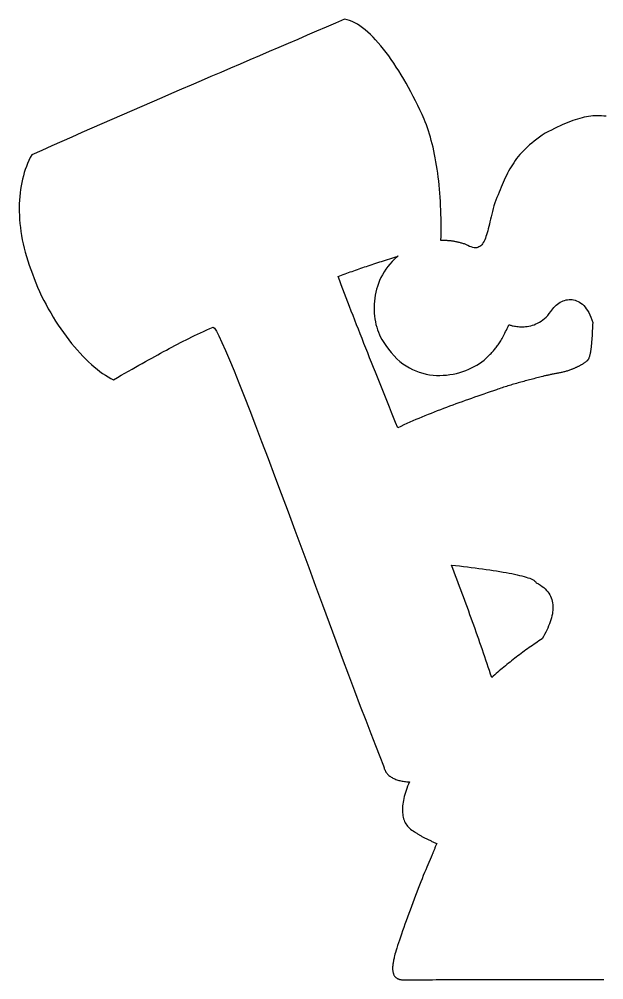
# Model space of a CAD drawing. Extents: x -65 to 169, y 0 to 203.
# Drawn here: x -65.2 to 58.6, y -0.1 to 203.2 of the extents above; entities that cross this region are included whole.
import ezdxf

# ---------------------------------------------------------------- set-up
doc = ezdxf.new("R2010")
doc.units = 0
doc.layers.get('0').update_dxf_attribs({"linetype": 'CONTINUOUS'})

msp = doc.modelspace()

# ---------------------------------------------------------------- linework, layer by layer
at = {"color": 7}
msp.add_lwpolyline([(59.029449, 182.638274), (58.554342, 182.681501), (58.086046, 182.710741), (57.623239, 182.725774), (57.164605, 182.726383), (56.708826, 182.712341), (56.254579, 182.683432), (55.800548, 182.639435), (55.345415, 182.58013), (54.88786, 182.505297), (54.426567, 182.414716), (53.960212, 182.308167), (53.487479, 182.185428), (53.007048, 182.046281), (52.517604, 181.890505), (52.017827, 181.71788), (51.506393, 181.528185), (50.981991, 181.321201), (50.443297, 181.096707), (49.888992, 180.854484), (49.317759, 180.59431), (48.728281, 180.315966), (48.119236, 180.019231), (47.489308, 179.703886), (46.837177, 179.36971), (46.161523, 179.016483), (45.537911, 178.603553), (44.945297, 178.192685), (44.382449, 177.783366), (43.848142, 177.375084), (43.34115, 176.967325), (42.860243, 176.559577), (42.404197, 176.151327), (41.97178, 175.742062), (41.561771, 175.331269), (41.172937, 174.918437), (40.804052, 174.50305), (40.453892, 174.084598), (40.121226, 173.662567), (39.804829, 173.236444), (39.503474, 172.805717), (39.21593, 172.369873), (38.940973, 171.928399), (38.677376, 171.480782), (38.423911, 171.026509), (38.179349, 170.565068), (37.942462, 170.095945), (37.712028, 169.618629), (37.486815, 169.132606), (37.265597, 168.637364), (37.047149, 168.132389), (36.830238, 167.617168), (36.613642, 167.09119), (36.396134, 166.553941), (36.176482, 166.004909), (35.953462, 165.44358), (35.725846, 164.869442), (35.492407, 164.281982), (35.318681, 163.674252), (35.156005, 163.077837), (35.003158, 162.493755), (34.858926, 161.923022), (34.722091, 161.366657), (34.591435, 160.825674), (34.465742, 160.301092), (34.343798, 159.793927), (34.224381, 159.305197), (34.106279, 158.835918), (33.988272, 158.387108), (33.869146, 157.959783), (33.747684, 157.554959), (33.622665, 157.173656), (33.492879, 156.816888), (33.357103, 156.485673), (33.214122, 156.181029), (33.062722, 155.903971), (32.901684, 155.655517), (32.729792, 155.436685), (32.54583, 155.24849), (32.348577, 155.091951), (32.136821, 154.968082), (31.909343, 154.877903), (31.664926, 154.82243), (31.402356, 154.802679), (31.120413, 154.819668), (30.817881, 154.874414), (30.493544, 154.967933), (30.146186, 155.101243), (29.774586, 155.275361), (29.377534, 155.491303), (29.212654, 155.550426), (29.047615, 155.607258), (28.882433, 155.661816), (28.717124, 155.714118), (28.551703, 155.76418), (28.386191, 155.812021), (28.220601, 155.857657), (28.054948, 155.901106), (27.889248, 155.942386), (27.723521, 155.981514), (27.55778, 156.018507), (27.392043, 156.053383), (27.226324, 156.086159), (27.060641, 156.116853), (26.89501, 156.145481), (26.729447, 156.172063), (26.563968, 156.196613), (26.39859, 156.21915), (26.233329, 156.239693), (26.0682, 156.258259), (25.90322, 156.274864), (25.738406, 156.289524), (25.573773, 156.302261), (25.409338, 156.313091), (25.245117, 156.322028), (25.081126, 156.329093), (24.917381, 156.3343), (24.753899, 156.337668), (24.590696, 156.339229), (24.427788, 156.338974), (24.265191, 156.336936), (24.102921, 156.333126), (24.125273, 157.271267), (24.138862, 158.205481), (24.143702, 159.135282), (24.139804, 160.060188), (24.127184, 160.979714), (24.10585, 161.893377), (24.075817, 162.800676), (24.037099, 163.701161), (23.989708, 164.594331), (23.933657, 165.479702), (23.868958, 166.356791), (23.795623, 167.225113), (23.713667, 168.084185), (23.623101, 168.933522), (23.523938, 169.772642), (23.416191, 170.601059), (23.299872, 171.418291), (23.174995, 172.223853), (23.041572, 173.017262), (22.899616, 173.798033), (22.749139, 174.565683), (22.590154, 175.319728), (22.422674, 176.059684), (22.246712, 176.785067), (22.062281, 177.495393), (21.869392, 178.190178), (21.66806, 178.86894), (21.458296, 179.531193), (21.240113, 180.176453), (21.013525, 180.804238), (20.778543, 181.414063), (20.535181, 182.005444), (20.094639, 182.987586), (19.643293, 183.963112), (19.181677, 184.930612), (18.710322, 185.888676), (18.229759, 186.835893), (17.740521, 187.770855), (17.243139, 188.692151), (16.738147, 189.59837), (16.226075, 190.488105), (15.707455, 191.359943), (15.182821, 192.212477), (14.652703, 193.044295), (14.117634, 193.853987), (13.578145, 194.640145), (13.034769, 195.401359), (12.488038, 196.136215), (11.938484, 196.843309), (11.386638, 197.521227), (10.833033, 198.168559), (10.2782, 198.783898), (9.722672, 199.365833), (9.166981, 199.912954), (8.611658, 200.423849), (8.057236, 200.897112), (7.504246, 201.33133), (6.953221, 201.725093), (6.404693, 202.076992), (5.859193, 202.38562), (5.317254, 202.649563), (4.779407, 202.867411), (4.246185, 203.037757), (3.718119, 203.159191), (1.751513, 202.313908), (-0.224616, 201.465193), (-2.209981, 200.61305), (-4.204292, 199.75749), (-6.207263, 198.898529), (-8.218606, 198.036169), (-10.238032, 197.170424), (-12.265254, 196.301299), (-14.299983, 195.428812), (-16.341933, 194.552966), (-18.390815, 193.673774), (-20.446341, 192.791245), (-22.508224, 191.905389), (-24.576175, 191.016215), (-26.649908, 190.123733), (-28.72913, 189.227954), (-30.81356, 188.328887), (-32.902909, 187.426542), (-34.996885, 186.520928), (-37.0952, 185.612056), (-39.197571, 184.699935), (-41.303707, 183.784575), (-43.413323, 182.865987), (-45.526127, 181.944179), (-47.64183, 181.019161), (-49.76015, 180.090945), (-51.880796, 179.159538), (-54.003482, 178.224951), (-56.127917, 177.287194), (-58.253815, 176.346277), (-60.380888, 175.402209), (-62.508847, 174.455), (-62.813716, 173.876437), (-63.101127, 173.279582), (-63.37083, 172.664925), (-63.622576, 172.032953), (-63.856113, 171.384155), (-64.071196, 170.719019), (-64.267572, 170.038032), (-64.444994, 169.341684), (-64.603209, 168.630463), (-64.741973, 167.904856), (-64.86103, 167.165351), (-64.960135, 166.412438), (-65.039036, 165.646605), (-65.097485, 164.868338), (-65.135233, 164.078127), (-65.152035, 163.27646), (-65.147642, 162.463826), (-65.121793, 161.640711), (-65.074236, 160.807605), (-65.004733, 159.964996), (-64.913028, 159.113371), (-64.798877, 158.253219), (-64.662026, 157.385029), (-64.502228, 156.509288), (-64.319232, 155.626486), (-64.112791, 154.737108), (-63.882654, 153.841645), (-63.628572, 152.940584), (-63.350293, 152.034414), (-63.04757, 151.123622), (-62.720154, 150.208698), (-62.367792, 149.290128), (-62.017492, 148.338483), (-61.644482, 147.392182), (-61.24984, 146.452313), (-60.834638, 145.519965), (-60.399949, 144.596227), (-59.946844, 143.682189), (-59.476402, 142.77894), (-58.989693, 141.887567), (-58.487789, 141.009164), (-57.971767, 140.144812), (-57.442698, 139.295608), (-56.901654, 138.462636), (-56.349712, 137.646987), (-55.787944, 136.849752), (-55.217422, 136.072015), (-54.639221, 135.31487), (-54.054412, 134.579402), (-53.464074, 133.866705), (-52.869274, 133.177862), (-52.271089, 132.513967), (-51.67059, 131.876107), (-51.068854, 131.265369), (-50.466953, 130.682847), (-49.865957, 130.129627), (-49.266943, 129.606797), (-48.670985, 129.115447), (-48.079155, 128.656667), (-47.492523, 128.231545), (-46.912168, 127.841174), (-46.339162, 127.486635), (-45.774576, 127.169024), (-45.219485, 126.889428), (-44.376271, 127.360402), (-43.558444, 127.818597), (-42.764646, 128.264491), (-41.993529, 128.698569), (-41.243729, 129.12131), (-40.513897, 129.533192), (-39.802678, 129.934703), (-39.108713, 130.326315), (-38.43065, 130.708514), (-37.767133, 131.08178), (-37.116806, 131.446593), (-36.478313, 131.803436), (-35.850303, 132.152787), (-35.231419, 132.495126), (-34.620303, 132.830938), (-34.015603, 133.160701), (-33.415962, 133.484895), (-32.820028, 133.804001), (-32.226443, 134.118501), (-31.633851, 134.428878), (-31.040901, 134.735607), (-30.446234, 135.039174), (-29.848495, 135.340056), (-29.246333, 135.638736), (-28.638389, 135.935696), (-28.023307, 136.231413), (-27.399737, 136.526371), (-26.766316, 136.821048), (-26.121698, 137.115926), (-25.464522, 137.411486), (-24.793434, 137.708211), (-24.107079, 138.006579), (-23.828767, 137.785703), (-23.420451, 137.161074), (-22.889656, 136.155782), (-22.243909, 134.792916), (-21.490736, 133.095563), (-20.637663, 131.08681), (-19.692216, 128.78975), (-18.661921, 126.22747), (-17.554304, 123.423053), (-16.376892, 120.399596), (-15.13721, 117.18018), (-13.842784, 113.787896), (-12.501141, 110.245835), (-11.119806, 106.577082), (-9.706307, 102.80473), (-8.268168, 98.951859), (-6.812916, 95.041567), (-5.348077, 91.096936), (-3.881177, 87.141055), (-2.419742, 83.197017), (-0.971298, 79.287904), (0.456628, 75.436809), (1.856511, 71.66682), (3.220825, 68.001023), (4.542043, 64.462509), (5.812639, 61.074363), (7.025088, 57.859679), (8.171862, 54.84154), (9.245437, 52.043036), (10.238286, 49.487257), (11.142883, 47.19729), (11.951701, 45.196223), (11.996253, 44.988551), (12.050723, 44.7881), (12.114934, 44.594804), (12.188706, 44.408595), (12.271864, 44.229409), (12.364227, 44.057184), (12.465619, 43.891848), (12.575861, 43.733339), (12.694776, 43.581593), (12.822184, 43.43654), (12.957909, 43.298118), (13.101772, 43.16626), (13.253596, 43.040903), (13.413201, 42.921978), (13.580411, 42.809422), (13.755046, 42.703168), (13.93693, 42.60315), (14.125884, 42.509305), (14.321729, 42.421564), (14.524289, 42.339866), (14.733385, 42.264139), (14.948839, 42.194324), (15.170473, 42.130353), (15.398108, 42.07216), (15.631568, 42.01968), (15.870673, 41.972846), (16.115247, 41.931595), (16.36511, 41.895858), (16.620085, 41.865574), (16.879994, 41.840677), (17.144658, 41.821097), (17.4139, 41.806783), (17.221782, 41.344432), (17.042472, 40.88833), (16.876147, 40.438713), (16.722983, 39.995814), (16.583158, 39.559862), (16.456848, 39.131094), (16.34423, 38.70974), (16.24548, 38.296032), (16.160775, 37.890204), (16.090292, 37.492488), (16.034208, 37.103116), (15.992699, 36.722323), (15.965942, 36.35034), (15.954113, 35.987397), (15.957391, 35.633731), (15.975951, 35.289572), (16.00997, 34.955152), (16.059624, 34.630707), (16.125091, 34.316464), (16.206546, 34.012661), (16.304168, 33.719527), (16.418132, 33.437298), (16.548615, 33.166203), (16.695794, 32.906475), (16.859846, 32.658352), (17.040947, 32.422058), (17.239275, 32.197831), (17.455005, 31.985902), (17.688315, 31.786505), (17.939381, 31.59987), (18.20838, 31.426232), (18.495489, 31.265823), (18.617379, 31.181474), (18.740962, 31.097612), (18.866232, 31.014231), (18.993181, 30.931334), (19.121802, 30.848919), (19.252086, 30.766986), (19.384028, 30.685534), (19.517619, 30.604558), (19.652852, 30.524061), (19.78972, 30.44404), (19.928216, 30.364499), (20.068332, 30.285431), (20.210061, 30.206836), (20.353395, 30.128715), (20.498328, 30.051068), (20.644851, 29.973892), (20.792958, 29.897186), (20.942641, 29.820949), (21.093893, 29.745181), (21.246707, 29.66988), (21.401074, 29.595048), (21.556989, 29.520679), (21.714443, 29.446776), (21.873429, 29.373338), (22.03394, 29.30036), (22.195968, 29.227846), (22.359506, 29.155795), (22.524548, 29.084201), (22.691084, 29.013068), (22.859109, 28.94239), (23.028615, 28.872172), (23.199594, 28.802409), (23.137544, 28.644932), (23.076106, 28.489214), (23.015325, 28.33537), (22.955248, 28.18352), (22.895922, 28.033784), (22.837392, 27.886282), (22.779705, 27.741129), (22.722907, 27.598447), (22.667044, 27.458352), (22.612164, 27.320965), (22.558312, 27.186403), (22.505534, 27.054786), (22.453877, 26.926236), (22.403388, 26.800866), (22.354111, 26.678797), (22.306095, 26.560148), (22.259385, 26.445038), (22.214027, 26.333585), (22.170068, 26.225907), (22.127554, 26.122127), (22.086532, 26.022361), (22.047047, 25.926727), (22.009147, 25.835343), (21.972877, 25.748332), (21.938283, 25.665808), (21.905413, 25.587891), (21.874312, 25.514702), (21.845027, 25.446358), (21.817604, 25.382979), (21.79209, 25.324684), (21.768529, 25.271587), (21.74697, 25.223814), (21.547152, 24.778634), (21.33389, 24.290803), (21.108312, 23.763377), (20.871547, 23.199413), (20.624724, 22.601973), (20.368971, 21.974117), (20.105417, 21.318897), (19.835191, 20.639379), (19.55942, 19.938616), (19.279234, 19.219669), (18.995761, 18.485599), (18.710131, 17.739461), (18.42347, 16.984316), (18.136908, 16.223218), (17.851574, 15.459234), (17.568596, 14.695416), (17.289103, 13.934824), (17.014223, 13.180515), (16.745085, 12.435554), (16.482818, 11.702992), (16.228549, 10.985894), (15.983408, 10.287315), (15.748524, 9.610312), (15.525024, 8.95795), (15.314038, 8.33328), (15.116693, 7.739367), (14.934119, 7.179265), (14.767445, 6.656036), (14.617798, 6.172737), (14.486307, 5.732428), (14.374102, 5.338165), (14.28231, 4.993008), (14.221776, 4.7489), (14.166019, 4.511746), (14.115044, 4.281477), (14.06886, 4.058018), (14.027472, 3.841298), (13.990889, 3.631247), (13.959117, 3.427796), (13.932163, 3.230869), (13.910033, 3.040396), (13.892737, 2.856307), (13.880281, 2.678531), (13.872669, 2.506996), (13.869912, 2.341629), (13.872002, 2.182363), (13.878971, 2.029121), (13.890814, 1.881836), (13.907538, 1.740434), (13.929152, 1.604846), (13.955661, 1.474999), (13.987071, 1.350822), (14.023392, 1.232244), (14.064628, 1.119193), (14.110788, 1.0116), (14.161878, 0.909391), (14.217906, 0.812496), (14.278878, 0.720841), (14.344802, 0.63436), (14.415683, 0.552979), (14.491531, 0.476623), (14.572351, 0.405228), (14.65815, 0.338717), (14.748935, 0.277019), (14.769427, 0.268367), (14.789919, 0.259715), (14.810411, 0.251063), (14.830903, 0.242411), (14.851395, 0.233759), (14.871887, 0.225107), (14.892379, 0.216456), (14.912871, 0.207804), (14.933363, 0.199152), (14.953855, 0.1905), (14.974347, 0.181848), (14.994839, 0.173196), (15.015331, 0.164544), (15.035823, 0.155892), (15.056315, 0.147241), (15.076807, 0.138589), (15.097299, 0.129937), (15.117791, 0.121285), (15.138283, 0.112633), (15.158775, 0.103981), (15.179267, 0.095329), (15.199759, 0.086677), (15.220251, 0.078026), (15.240743, 0.069374), (15.261235, 0.060722), (15.281727, 0.05207), (15.302219, 0.043418), (15.322711, 0.034766), (15.343203, 0.026114), (15.363695, 0.017462), (15.384187, 0.008811), (15.404679, 0.000159), (15.440579, -0.0127), (15.505883, -0.023892), (15.601798, -0.03347), (15.729525, -0.04154), (15.890273, -0.048181), (16.085244, -0.053499), (16.315644, -0.057547), (16.582679, -0.060431), (16.887552, -0.062283), (17.231468, -0.063077), (17.615634, -0.062923), (18.041253, -0.061865), (18.50953, -0.060013), (19.021671, -0.057632), (19.57888, -0.054615), (20.182363, -0.051096), (20.833324, -0.047154), (21.532968, -0.042868), (22.2825, -0.038343), (23.083124, -0.03366), (23.936047, -0.028871), (24.842473, -0.024082), (25.803606, -0.019373), (26.820652, -0.014848), (27.894815, -0.010562), (29.0273, -0.00662), (30.219315, -0.003101), (31.472061, -0.000085), (32.786744, 0.002297), (34.16457, 0.004149), (35.606739, 0.005207), (37.114465, 0.005387), (38.048338, 0.005226), (38.982211, 0.005064), (39.916087, 0.004903), (40.849961, 0.004741), (41.783834, 0.00458), (42.717707, 0.004419), (43.651583, 0.004257), (44.585457, 0.004096), (45.51933, 0.003934), (46.453203, 0.003773), (47.387077, 0.003612), (48.320953, 0.00345), (49.254826, 0.003289), (50.188699, 0.003127), (51.122573, 0.002966), (52.056446, 0.002805), (52.990322, 0.002641), (53.924195, 0.002479), (54.858069, 0.002318), (55.791942, 0.002156), (56.725818, 0.001995), (57.659691, 0.001834), (58.593565, 0.001672)], dxfattribs=at)
for points in [[(15.011487, 153.048555), (14.986883, 153.028756), (14.962351, 153.008923), (14.937893, 152.989058), (14.913506, 152.969159), (14.889194, 152.949228), (14.864958, 152.929262), (14.840796, 152.909265), (14.816711, 152.889234), (14.792703, 152.869168), (14.768771, 152.84907), (14.744919, 152.828938), (14.721144, 152.808774), (14.697448, 152.788576), (14.673833, 152.768346), (14.650299, 152.748081), (14.626846, 152.727782), (14.603475, 152.707452), (14.580187, 152.687087), (14.556983, 152.66669), (14.533861, 152.646259), (14.510826, 152.625793), (14.487876, 152.605296), (14.465011, 152.584764), (14.442233, 152.564198), (14.419542, 152.5436), (14.396939, 152.522968), (14.374426, 152.502302), (14.352002, 152.481603), (14.329669, 152.460871), (14.307425, 152.440103), (14.285274, 152.419305), (14.263213, 152.398471), (13.753716, 151.889513), (13.278839, 151.361909), (12.838042, 150.817127), (12.430785, 150.256634), (12.056529, 149.681896), (11.714732, 149.09438), (11.404856, 148.495554), (11.12636, 147.886884), (10.878704, 147.269838), (10.661348, 146.645881), (10.473752, 146.016482), (10.315377, 145.383106), (10.185682, 144.747221), (10.084126, 144.110294), (10.010171, 143.473791), (9.963275, 142.83918), (9.9429, 142.207927), (9.948504, 141.5815), (9.979549, 140.961364), (10.035493, 140.348989), (10.115798, 139.745837), (10.219923, 139.153382), (10.347328, 138.573084), (10.497473, 138.006413), (10.669818, 137.454836), (10.863823, 136.919819), (11.078947, 136.402829), (11.314652, 135.905336), (11.570397, 135.428802), (11.845641, 134.974698), (12.139846, 134.544486), (12.45247, 134.139639), (12.999117, 133.347899), (13.570411, 132.616046), (14.164545, 131.942573), (14.779713, 131.32597), (15.414109, 130.764725), (16.065926, 130.257331), (16.73336, 129.802276), (17.414603, 129.398057), (18.107849, 129.04316), (18.811293, 128.736077), (19.523128, 128.475298), (20.241549, 128.259314), (20.964748, 128.086618), (21.69092, 127.955696), (22.418259, 127.865045), (23.144959, 127.813152), (23.869213, 127.798494), (24.589216, 127.819582), (25.303161, 127.874909), (26.009242, 127.962957), (26.705653, 128.082218), (27.390588, 128.231183), (28.06224, 128.408343), (28.718807, 128.612186), (29.358476, 128.841207), (29.979446, 129.093892), (30.57991, 129.368735), (31.158059, 129.664227), (31.712091, 129.978859), (32.240196, 130.311118), (32.740571, 130.6595), (33.21141, 131.022492), (33.45633, 131.252754), (33.689637, 131.473252), (33.911979, 131.684991), (34.123998, 131.888968), (34.326335, 132.086189), (34.519637, 132.277652), (34.704544, 132.46436), (34.881701, 132.647317), (35.051749, 132.82752), (35.215333, 133.005973), (35.373096, 133.183678), (35.525679, 133.361637), (35.673726, 133.540847), (35.817884, 133.722314), (35.958791, 133.907035), (36.097094, 134.096019), (36.233434, 134.290261), (36.368453, 134.490762), (36.502795, 134.698529), (36.637106, 134.914561), (36.772027, 135.139856), (36.908201, 135.37542), (37.046268, 135.622253), (37.186878, 135.881356), (37.330669, 136.153732), (37.478285, 136.440379), (37.63037, 136.742303), (37.787567, 137.060501), (37.950521, 137.395979), (38.11987, 137.749735), (38.296263, 138.122774), (38.480339, 138.516093), (38.496452, 138.510457), (38.543823, 138.494609), (38.621007, 138.470188), (38.726557, 138.4388), (38.859026, 138.402076), (39.016967, 138.36164), (39.198931, 138.319116), (39.403475, 138.276127), (39.629149, 138.234296), (39.874505, 138.195249), (40.138102, 138.160607), (40.418486, 138.131992), (40.714213, 138.111037), (41.023837, 138.099343), (41.345909, 138.098549), (41.678982, 138.11027), (42.021612, 138.136146), (42.372352, 138.177797), (42.729748, 138.236839), (43.092362, 138.314896), (43.458741, 138.413593), (43.827444, 138.534553), (44.197016, 138.679397), (44.566017, 138.849751), (44.932997, 139.047239), (45.296508, 139.273484), (45.655106, 139.530106), (46.00734, 139.818732), (46.351767, 140.140987), (46.686939, 140.498489), (47.011408, 140.892864), (47.323727, 141.325735), (47.533947, 141.629453), (47.758477, 141.917889), (47.99633, 142.19014), (48.246509, 142.445297), (48.508021, 142.682457), (48.779872, 142.900714), (49.061071, 143.099162), (49.350623, 143.276895), (49.647536, 143.433009), (49.950817, 143.566596), (50.25947, 143.676752), (50.572504, 143.76257), (50.888927, 143.823146), (51.207742, 143.857573), (51.527956, 143.864947), (51.848578, 143.84436), (52.168616, 143.794908), (52.487074, 143.715684), (52.80296, 143.605784), (53.115279, 143.464301), (53.423042, 143.290331), (53.725249, 143.082966), (54.020913, 142.841303), (54.309037, 142.564434), (54.58863, 142.251455), (54.858695, 141.901458), (55.118244, 141.513542), (55.36628, 141.086796), (55.601812, 140.620317), (55.823845, 140.113201), (56.031387, 139.564537), (56.223443, 138.973426), (56.216352, 138.870744), (56.209446, 138.767654), (56.202699, 138.664154), (56.196111, 138.56025), (56.189682, 138.455938), (56.183411, 138.351221), (56.177273, 138.246102), (56.171267, 138.140578), (56.165393, 138.034655), (56.159625, 137.928332), (56.15399, 137.821607), (56.14846, 137.714485), (56.143009, 137.606964), (56.137665, 137.499048), (56.1324, 137.390736), (56.127214, 137.282029), (56.122107, 137.172928), (56.117054, 137.063436), (56.112053, 136.953552), (56.107105, 136.843279), (56.102184, 136.732614), (56.097316, 136.621563), (56.092474, 136.510123), (56.087632, 136.3983), (56.082817, 136.286087), (56.078001, 136.173494), (56.073186, 136.060517), (56.068344, 135.947156), (56.063502, 135.833414), (56.058634, 135.719294), (56.053739, 135.604793), (56.048791, 135.489916), (56.038869, 135.44703), (56.029344, 135.392918), (56.02011, 135.328155), (56.011062, 135.253323), (56.002092, 135.168998), (55.99307, 135.075761), (55.983889, 134.974193), (55.974443, 134.86487), (55.964627, 134.748371), (55.954335, 134.625274), (55.943434, 134.49616), (55.931819, 134.361609), (55.919383, 134.222194), (55.906022, 134.078502), (55.891629, 133.931105), (55.876071, 133.780586), (55.859244, 133.627522), (55.84104, 133.472492), (55.821355, 133.316076), (55.800056, 133.158853), (55.777064, 133.001399), (55.75222, 132.844297), (55.725454, 132.688124), (55.696641, 132.533457), (55.665669, 132.38088), (55.632427, 132.230967), (55.596803, 132.084298), (55.558688, 131.941452), (55.517966, 131.803009), (55.474532, 131.669545), (55.428267, 131.541645), (55.379065, 131.419881), (55.370095, 131.399403), (55.360755, 131.379056), (55.351072, 131.358868), (55.341044, 131.338813), (55.330672, 131.318916), (55.319983, 131.299152), (55.308977, 131.279546), (55.297626, 131.260099), (55.285984, 131.240811), (55.274025, 131.221682), (55.261775, 131.202738), (55.249234, 131.183952), (55.236401, 131.165352), (55.223304, 131.146911), (55.209943, 131.128654), (55.196317, 131.110583), (55.182426, 131.092698), (55.168298, 131.074997), (55.153931, 131.057481), (55.139326, 131.040178), (55.124509, 131.023059), (55.109454, 131.006152), (55.094214, 130.989457), (55.078763, 130.972947), (55.063099, 130.956649), (55.047251, 130.940589), (55.031217, 130.92474), (55.014998, 130.909103), (54.99862, 130.893704), (54.982084, 130.878517), (54.965389, 130.863568), (54.948535, 130.848858), (54.855153, 130.769739), (54.760395, 130.692327), (54.664303, 130.616585), (54.566929, 130.542473), (54.468316, 130.469956), (54.368512, 130.398992), (54.267563, 130.329547), (54.165519, 130.26158), (54.062421, 130.195051), (53.958318, 130.129926), (53.853258, 130.066164), (53.747287, 130.003731), (53.640453, 129.94258), (53.532799, 129.882681), (53.424376, 129.823994), (53.315227, 129.766479), (53.205401, 129.710099), (53.094943, 129.654814), (52.983903, 129.600588), (52.872323, 129.547383), (52.760253, 129.495157), (52.647739, 129.443875), (52.534826, 129.393501), (52.421563, 129.343992), (52.307998, 129.295311), (52.194172, 129.247422), (52.080136, 129.200286), (51.965937, 129.153863), (51.851621, 129.108116), (51.737234, 129.06301), (51.622823, 129.018499), (51.508433, 128.974552), (51.331765, 128.908882), (51.15415, 128.84634), (50.975644, 128.786761), (50.796293, 128.729976), (50.616149, 128.675816), (50.435259, 128.624116), (50.253673, 128.574706), (50.071444, 128.527419), (49.888619, 128.482088), (49.705247, 128.438548), (49.521383, 128.396625), (49.337069, 128.356157), (49.15236, 128.316972), (48.967306, 128.278907), (48.781954, 128.241791), (48.596357, 128.205458), (48.410561, 128.16974), (48.22462, 128.134471), (48.038581, 128.099477), (47.852494, 128.064597), (47.666408, 128.029664), (47.480376, 127.994503), (47.294443, 127.958954), (47.108663, 127.922846), (46.923087, 127.886011), (46.73776, 127.848284), (46.552731, 127.809494), (46.368057, 127.769475), (46.18378, 127.72806), (45.999956, 127.685081), (45.816631, 127.640369), (45.633857, 127.593758), (45.325951, 127.51347), (45.017984, 127.433243), (44.70998, 127.353021), (44.401955, 127.272749), (44.093927, 127.192374), (43.78592, 127.111838), (43.47795, 127.031089), (43.170036, 126.950074), (42.862199, 126.868738), (42.554459, 126.787022), (42.246833, 126.704877), (41.93934, 126.622245), (41.632003, 126.539073), (41.324837, 126.455306), (41.017862, 126.37089), (40.711099, 126.285771), (40.404569, 126.19989), (40.098284, 126.113199), (39.792273, 126.025641), (39.486549, 125.937159), (39.18113, 125.847701), (38.876042, 125.757211), (38.571297, 125.665633), (38.266921, 125.572918), (37.962928, 125.479006), (37.659339, 125.383846), (37.356174, 125.287382), (37.053451, 125.18956), (36.751191, 125.090326), (36.449413, 124.989623), (36.148135, 124.887395), (35.847375, 124.783594), (35.186946, 124.553817), (34.526146, 124.324063), (33.865058, 124.094188), (33.203767, 123.864048), (32.542359, 123.633495), (31.880911, 123.402387), (31.219513, 123.170578), (30.558248, 122.937924), (29.8972, 122.704279), (29.236451, 122.469501), (28.576085, 122.233439), (27.916188, 121.995955), (27.256843, 121.756904), (26.598134, 121.516136), (25.940144, 121.273507), (25.282959, 121.028879), (24.626662, 120.782099), (23.971335, 120.533029), (23.317065, 120.281518), (22.663934, 120.027423), (22.012027, 119.770603), (21.361428, 119.510909), (20.712219, 119.248199), (20.064486, 118.982327), (19.418312, 118.713148), (18.773782, 118.440516), (18.130979, 118.164288), (17.489987, 117.884319), (16.850889, 117.600466), (16.213771, 117.312578), (15.578716, 117.020518), (14.945808, 116.724137), (14.507672, 117.814408), (14.071076, 118.90052), (13.636154, 119.982309), (13.203037, 121.059608), (12.771858, 122.13225), (12.342748, 123.200073), (11.915841, 124.262907), (11.491267, 125.320592), (11.06916, 126.372957), (10.649652, 127.419839), (10.232874, 128.46107), (9.818959, 129.496487), (9.40804, 130.52592), (9.000248, 131.54921), (8.595716, 132.566186), (8.194576, 133.576685), (7.79696, 134.580538), (7.403001, 135.577583), (7.01283, 136.567652), (6.626581, 137.550579), (6.244384, 138.526201), (5.866373, 139.494348), (5.492679, 140.45486), (5.123435, 141.407566), (4.758773, 142.352302), (4.398825, 143.288903), (4.043724, 144.217203), (3.693602, 145.137036), (3.34859, 146.048236), (3.008822, 146.950638), (2.674429, 147.844077), (2.345543, 148.728385), (2.707446, 148.868245), (3.070423, 149.006913), (3.434585, 149.144477), (3.800043, 149.281025), (4.166909, 149.416645), (4.535295, 149.551424), (4.90531, 149.68545), (5.277068, 149.818812), (5.650679, 149.951596), (6.026255, 150.083892), (6.403907, 150.215787), (6.783746, 150.347368), (7.165885, 150.478724), (7.550433, 150.609942), (7.937503, 150.741111), (8.327206, 150.872319), (8.719654, 151.003652), (9.114957, 151.135199), (9.513228, 151.267048), (9.914577, 151.399287), (10.319116, 151.532003), (10.726957, 151.665285), (11.13821, 151.79922), (11.552987, 151.933896), (11.971399, 152.069402), (12.393559, 152.205824), (12.819576, 152.343251), (13.249564, 152.481771), (13.683632, 152.621471), (14.121893, 152.76244), (14.564457, 152.904765)], [(26.361699, 87.678384), (27.208718, 87.581499), (28.049987, 87.483368), (28.884232, 87.383988), (29.710168, 87.283353), (30.526527, 87.181457), (31.332027, 87.078299), (32.125393, 86.973865), (32.905351, 86.868156), (33.670624, 86.761164), (34.419932, 86.652886), (35.151999, 86.543314), (35.865554, 86.432443), (36.559315, 86.320268), (37.232008, 86.206782), (37.882356, 86.091985), (38.50908, 85.975865), (39.110909, 85.858419), (39.686563, 85.739642), (40.234764, 85.619526), (40.754239, 85.498072), (41.24371, 85.375268), (41.701903, 85.25111), (42.127535, 85.125594), (42.519338, 84.998713), (42.876028, 84.870465), (43.196333, 84.74084), (43.478974, 84.609834), (43.722679, 84.477445), (43.926165, 84.343661), (44.088161, 84.208482), (44.207388, 84.071899), (44.282569, 83.933911), (44.725214, 83.691727), (45.135009, 83.438987), (45.512638, 83.175914), (45.858785, 82.902737), (46.174126, 82.619683), (46.459349, 82.32698), (46.715132, 82.024852), (46.942158, 81.713528), (47.141111, 81.393234), (47.312673, 81.064195), (47.457524, 80.726642), (47.576346, 80.3808), (47.66982, 80.026896), (47.738633, 79.665155), (47.783464, 79.295808), (47.805001, 78.919075), (47.803943, 78.535191), (47.780924, 78.144378), (47.736649, 77.746863), (47.671802, 77.342876), (47.587064, 76.932639), (47.483117, 76.516383), (47.360647, 76.094333), (47.220336, 75.666719), (47.062858, 75.233763), (46.888905, 74.795695), (46.699154, 74.35274), (46.494287, 73.905126), (46.274987, 73.45308), (46.041937, 72.99683), (45.795819, 72.5366), (45.537313, 72.072619), (45.188111, 71.846948), (44.839575, 71.618967), (44.491735, 71.388713), (44.144618, 71.156224), (43.798252, 70.921539), (43.452666, 70.684694), (43.107888, 70.445731), (42.763951, 70.204682), (42.420876, 69.961588), (42.078698, 69.716486), (41.737447, 69.469415), (41.397142, 69.220411), (41.057822, 68.969512), (40.71951, 68.716758), (40.382238, 68.462184), (40.046029, 68.205829), (39.710918, 67.947731), (39.376929, 67.687926), (39.044094, 67.426456), (38.712439, 67.163355), (38.381993, 66.89866), (38.052788, 66.632413), (37.724847, 66.364649), (37.398203, 66.095406), (37.072882, 65.824722), (36.748916, 65.552635), (36.426331, 65.27918), (36.105155, 65.0044), (35.785417, 64.728331), (35.467147, 64.451008), (35.150372, 64.17247), (34.835124, 63.892758), (34.595065, 64.621058), (34.35304, 65.350776), (34.109083, 66.08187), (33.863235, 66.814293), (33.615535, 67.548001), (33.366014, 68.282947), (33.114713, 69.019087), (32.861668, 69.756375), (32.606917, 70.494766), (32.350493, 71.234215), (32.09244, 71.974678), (31.832788, 72.71611), (31.571581, 73.458462), (31.30885, 74.201692), (31.044634, 74.945756), (30.778971, 75.690606), (30.511898, 76.436199), (30.243452, 77.182488), (29.97367, 77.929428), (29.702588, 78.676974), (29.430242, 79.425083), (29.156673, 80.173706), (28.881914, 80.922799), (28.606007, 81.672322), (28.328982, 82.422222), (28.050882, 83.172459), (27.771741, 83.922984), (27.4916, 84.673755), (27.210491, 85.424724), (26.928453, 86.17585), (26.645523, 86.927087)]]:
    msp.add_lwpolyline(points, close=True, dxfattribs=at)

doc.saveas('drawing.dxf')
